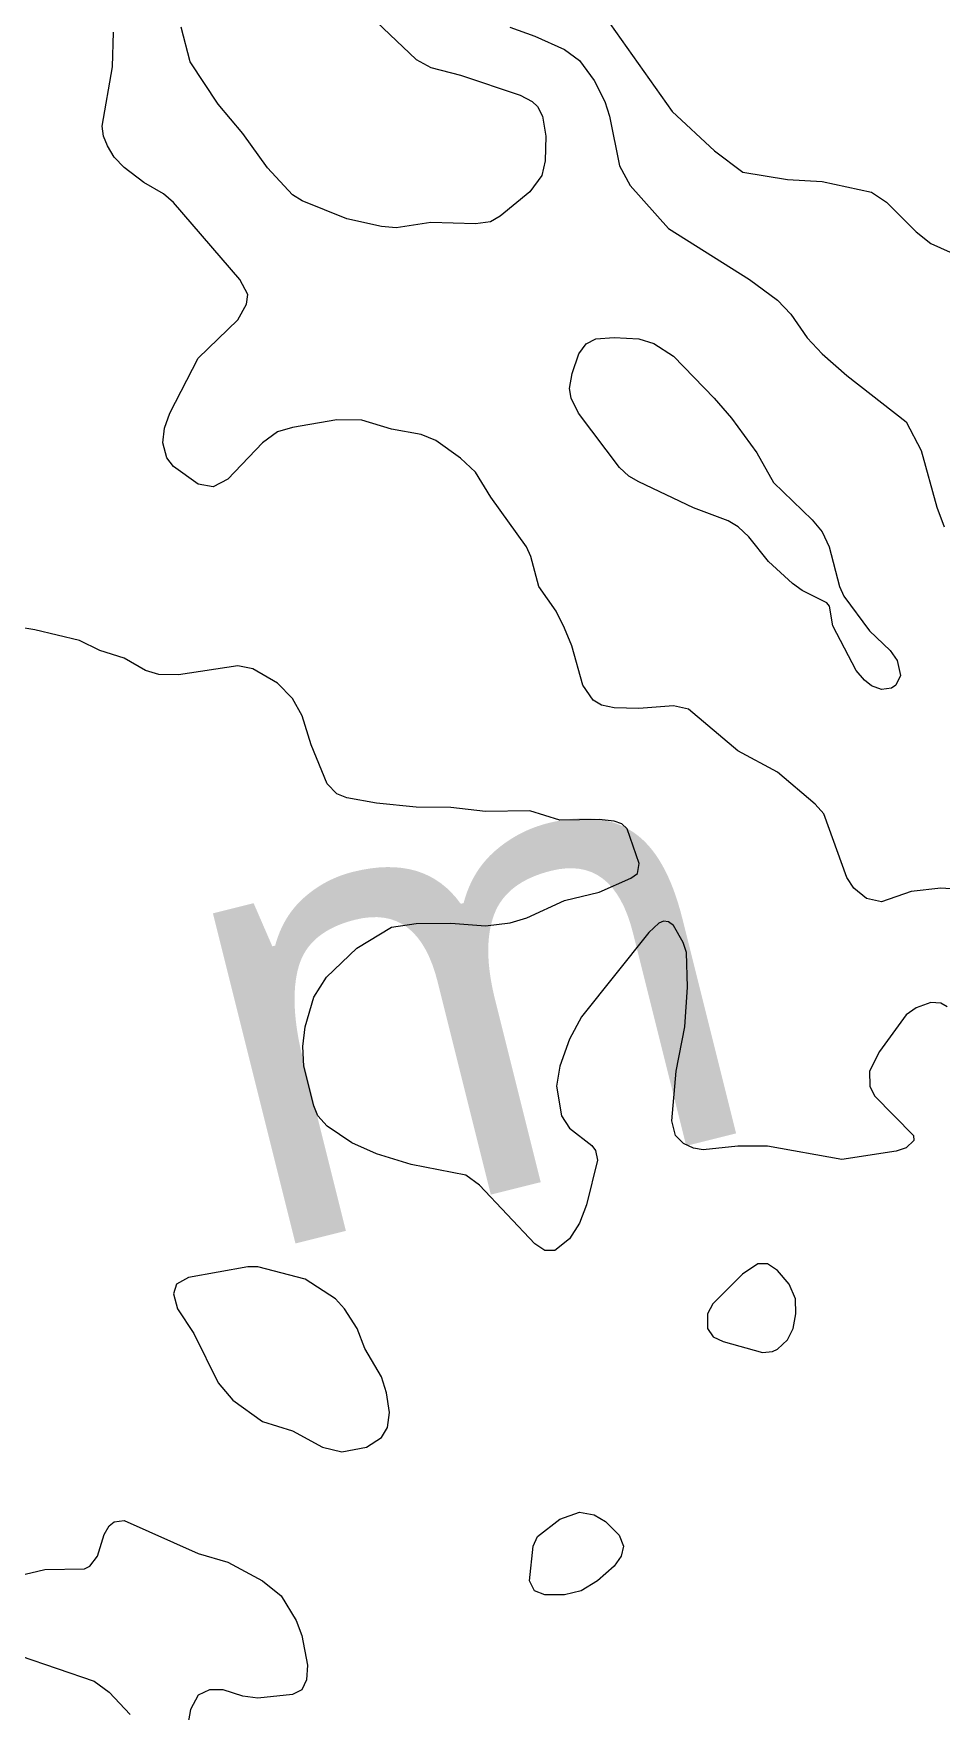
# Model space of a CAD drawing. Extents: x 474277 to 475042, y 254928 to 255625.
# Drawn here: x 474719.95 to 474734.01, y 255570.42 to 255596.42 of the extents above; entities that cross this region are included whole.
import ezdxf

# ---------------------------------------------------------------- set-up
doc = ezdxf.new("R2010")
doc.units = 0
doc.header["$MEASUREMENT"] = 0
doc.layers.add('BaseMapV2_DTM_export_MonNov09090547073261 — entities', color=1, linetype='CONTINUOUS')
doc.styles.get("Standard").update_dxf_attribs({"font": 'romans.shx'})

msp = doc.modelspace()

# ---------------------------------------------------------------- linework, layer by layer
at = {"layer": 'BaseMapV2_DTM_export_MonNov09090547073261 — entities', "color": 15, "linetype": 'Continuous', "true_color": 0xb7484b}
for points in [[(474724.956, 255596.892, 83.5), (474725.876, 255596.022, 83.5), (474726.106, 255595.896, 83.5), (474726.566, 255595.781, 83.5), (474727.486, 255595.468, 83.5), (474727.676, 255595.372, 83.5), (474727.757, 255595.295, 83.5), (474727.834, 255595.142, 83.5), (474727.887, 255594.835, 83.5), (474727.875, 255594.452, 83.5), (474727.821, 255594.222, 83.5), (474727.64, 255593.971, 83.5), (474727.18, 255593.594, 83.5), (474727.026, 255593.506, 83.5), (474726.796, 255593.474, 83.5), (474726.106, 255593.498, 83.5), (474725.569, 255593.415, 83.5), (474725.339, 255593.436, 83.5), (474724.803, 255593.551, 83.5), (474724.113, 255593.829, 83.5), (474723.959, 255593.923, 83.5), (474723.576, 255594.341, 83.5), (474723.192, 255594.874, 83.5), (474722.809, 255595.327, 83.5), (474722.376, 255595.985, 83.5), (474722.236, 255596.522, 83.5)], [(474727.329, 255596.522, 83.25), (474727.716, 255596.385, 83.25), (474728.176, 255596.174, 83.25), (474728.406, 255596.006, 83.25), (474728.636, 255595.698, 83.25), (474728.797, 255595.372, 83.25), (474728.871, 255595.142, 83.25), (474729.026, 255594.375, 83.25), (474729.192, 255594.068, 83.25), (474729.787, 255593.405, 83.25), (474731.041, 255592.611, 83.25), (474731.473, 255592.294, 83.25), (474731.68, 255592.075, 83.25), (474731.934, 255591.707, 83.25), (474732.166, 255591.461, 83.25), (474732.547, 255591.124, 83.25), (474733.467, 255590.409, 83.25), (474733.697, 255589.962, 83.25), (474733.943, 255589.084, 83.25), (474734.057, 255588.778, 83.25)], [(474728.79, 255596.705, 83), (474729.84, 255595.218, 83), (474730.496, 255594.605, 83), (474730.937, 255594.274, 83), (474731.627, 255594.164, 83), (474732.164, 255594.133, 83), (474732.93, 255593.965, 83), (474733.16, 255593.812, 83), (474733.62, 255593.35, 83), (474733.85, 255593.17, 83), (474734.747, 255592.765, 83)], [(474734.387, 255583.157, 83.25), (474734.004, 255583.18, 83.25), (474733.544, 255583.131, 83.25), (474733.084, 255582.967, 83.25), (474732.854, 255583.018, 83.25), (474732.655, 255583.18, 83.25), (474732.547, 255583.348, 83.25), (474732.19, 255584.33, 83.25), (474732.055, 255584.484, 83.25), (474731.473, 255584.978, 83.25), (474730.86, 255585.311, 83.25), (474730.093, 255585.954, 83.25), (474729.863, 255586.005, 83.25), (474729.327, 255585.967, 83.25), (474728.943, 255585.973, 83.25), (474728.748, 255586.017, 83.25), (474728.619, 255586.094, 83.25), (474728.459, 255586.324, 83.25), (474728.289, 255586.937, 83.25), (474728.176, 255587.208, 83.25), (474728.043, 255587.474, 83.25), (474727.776, 255587.857, 83.25), (474727.653, 255588.318, 83.25), (474727.584, 255588.471, 83.25), (474727.035, 255589.238, 83.25), (474726.796, 255589.628, 83.25), (474726.566, 255589.844, 83.25), (474726.183, 255590.117, 83.25), (474725.953, 255590.208, 83.25), (474725.493, 255590.291, 83.25), (474725.033, 255590.432, 83.25), (474724.649, 255590.436, 83.25), (474723.959, 255590.318, 83.25), (474723.729, 255590.25, 83.25), (474723.499, 255590.08, 83.25), (474722.962, 255589.518, 83.25), (474722.732, 255589.4, 83.25), (474722.502, 255589.442, 83.25), (474722.119, 255589.716, 83.25), (474722.013, 255589.851, 83.25), (474721.955, 255590.081, 83.25), (474721.98, 255590.311, 83.25), (474722.061, 255590.541, 83.25), (474722.502, 255591.393, 83.25), (474723.116, 255591.985, 83.25), (474723.251, 255592.228, 83.25), (474723.271, 255592.381, 83.25), (474723.146, 255592.611, 83.25), (474722.119, 255593.806, 83.25), (474721.966, 255593.939, 83.25), (474721.659, 255594.113, 83.25), (474721.352, 255594.346, 83.25), (474721.199, 255594.51, 83.25), (474721.097, 255594.682, 83.25), (474721.033, 255594.835, 83.25), (474721.011, 255594.988, 83.25), (474721.176, 255595.908, 83.25), (474721.188, 255596.445, 83.25)], [(474733.304, 255586.324, 83.5), (474733.237, 255586.278, 83.5), (474733.084, 255586.258, 83.5), (474732.93, 255586.315, 83.5), (474732.819, 255586.401, 83.5), (474732.694, 255586.554, 83.5), (474732.328, 255587.244, 83.5), (474732.277, 255587.551, 83.5), (474732.24, 255587.603, 83.5), (474731.857, 255587.791, 83.5), (474731.704, 255587.9, 83.5), (474731.332, 255588.241, 83.5), (474731.029, 255588.624, 83.5), (474730.866, 255588.778, 83.5), (474730.707, 255588.874, 83.5), (474730.17, 255589.075, 83.5), (474729.327, 255589.477, 83.5), (474729.173, 255589.566, 83.5), (474729.028, 255589.698, 83.5), (474728.391, 255590.541, 83.5), (474728.276, 255590.771, 83.5), (474728.25, 255590.925, 83.5), (474728.291, 255591.155, 83.5), (474728.397, 255591.461, 83.5), (474728.509, 255591.615, 83.5), (474728.661, 255591.691, 83.5), (474728.943, 255591.711, 83.5), (474729.327, 255591.695, 83.5), (474729.557, 255591.622, 83.5), (474729.863, 255591.426, 83.5), (474730.491, 255590.771, 83.5), (474730.763, 255590.464, 83.5), (474731.154, 255589.928, 83.5), (474731.41, 255589.468, 83.5), (474732.01, 255588.89, 83.5), (474732.163, 255588.701, 83.5), (474732.274, 255588.471, 83.5), (474732.436, 255587.857, 83.5), (474732.502, 255587.704, 83.5), (474732.901, 255587.167, 83.5), (474733.218, 255586.861, 83.5), (474733.326, 255586.707, 83.5), (474733.376, 255586.477, 83.5), (474733.304, 255586.324, 83.5)], [(474734.103, 255581.34, 83), (474734.004, 255581.399, 83), (474733.85, 255581.409, 83), (474733.62, 255581.327, 83), (474733.467, 255581.22, 83), (474733.052, 255580.65, 83), (474732.901, 255580.343, 83), (474732.902, 255580.113, 83), (474732.976, 255579.96, 83), (474733.578, 255579.346, 83), (474733.587, 255579.27, 83), (474733.467, 255579.155, 83), (474733.314, 255579.106, 83), (474732.47, 255578.974, 83), (474731.32, 255579.181, 83), (474730.86, 255579.181, 83), (474730.323, 255579.124, 83), (474730.17, 255579.15, 83), (474730.017, 255579.224, 83), (474729.893, 255579.346, 83), (474729.836, 255579.576, 83), (474729.906, 255580.343, 83), (474730.038, 255581.033, 83), (474730.082, 255581.647, 83), (474730.064, 255582.183, 83), (474730.014, 255582.337, 83), (474729.863, 255582.6, 83), (474729.787, 255582.66, 83), (474729.71, 255582.67, 83), (474729.633, 255582.637, 83), (474729.48, 255582.495, 83), (474728.44, 255581.187, 83), (474728.253, 255580.84, 83), (474728.101, 255580.42, 83), (474728.052, 255580.113, 83), (474728.13, 255579.653, 83), (474728.253, 255579.462, 83), (474728.597, 255579.193, 83), (474728.655, 255579.116, 83), (474728.685, 255578.963, 83), (474728.513, 255578.273, 83), (474728.406, 255577.991, 83), (474728.253, 255577.748, 83), (474728.023, 255577.566, 83), (474727.87, 255577.565, 83), (474727.716, 255577.668, 83), (474726.86, 255578.58, 83), (474726.647, 255578.733, 83), (474725.799, 255578.898, 83), (474725.263, 255579.063, 83), (474724.879, 255579.236, 83), (474724.496, 255579.494, 83), (474724.355, 255579.653, 83), (474724.29, 255579.806, 83), (474724.138, 255580.42, 83), (474724.12, 255580.727, 83), (474724.156, 255581.033, 83), (474724.293, 255581.493, 83), (474724.489, 255581.8, 83), (474724.956, 255582.249, 83), (474725.493, 255582.575, 83), (474725.876, 255582.631, 83), (474726.413, 255582.639, 83), (474726.95, 255582.597, 83), (474727.333, 255582.645, 83), (474727.591, 255582.72, 83), (474728.176, 255582.989, 83), (474728.713, 255583.12, 83), (474729.2, 255583.334, 83), (474729.304, 255583.41, 83), (474729.331, 255583.564, 83), (474729.146, 255584.1, 83), (474729.061, 255584.177, 83), (474728.943, 255584.22, 83), (474728.713, 255584.243, 83), (474728.1, 255584.233, 83), (474727.64, 255584.381, 83), (474726.95, 255584.367, 83), (474726.413, 255584.428, 83), (474725.876, 255584.437, 83), (474725.263, 255584.495, 83), (474724.803, 255584.579, 83), (474724.649, 255584.642, 83), (474724.496, 255584.795, 83), (474724.252, 255585.404, 83), (474724.113, 255585.853, 83), (474723.959, 255586.118, 83), (474723.729, 255586.357, 83), (474723.346, 255586.578, 83), (474723.116, 255586.626, 83), (474722.196, 255586.488, 83), (474721.889, 255586.492, 83), (474721.684, 255586.554, 83), (474721.352, 255586.743, 83), (474720.975, 255586.861, 83), (474720.662, 255587.02, 83), (474719.972, 255587.186, 83), (474719.205, 255587.307, 83)], [(474725.109, 255574.516, 82.75), (474725.338, 255574.669, 82.75), (474725.434, 255574.823, 82.75), (474725.465, 255575.053, 82.75), (474725.415, 255575.359, 82.75), (474725.339, 255575.608, 82.75), (474725.08, 255576.049, 82.75), (474724.965, 255576.356, 82.75), (474724.765, 255576.663, 82.75), (474724.626, 255576.816, 82.75), (474724.157, 255577.123, 82.75), (474723.422, 255577.315, 82.75), (474723.269, 255577.313, 82.75), (474722.349, 255577.146, 82.75), (474722.166, 255577.046, 82.75), (474722.12, 255576.893, 82.75), (474722.182, 255576.663, 82.75), (474722.431, 255576.279, 82.75), (474722.809, 255575.514, 82.75), (474723.039, 255575.248, 82.75), (474723.499, 255574.915, 82.75), (474723.959, 255574.771, 82.75), (474724.424, 255574.516, 82.75), (474724.726, 255574.444, 82.75), (474725.109, 255574.516, 82.75)], [(474731.473, 255576.038, 82.75), (474731.627, 255576.184, 82.75), (474731.716, 255576.356, 82.75), (474731.759, 255576.586, 82.75), (474731.751, 255576.816, 82.75), (474731.656, 255577.046, 82.75), (474731.473, 255577.254, 82.75), (474731.32, 255577.359, 82.75), (474731.167, 255577.359, 82.75), (474730.93, 255577.199, 82.75), (474730.474, 255576.739, 82.75), (474730.389, 255576.586, 82.75), (474730.387, 255576.356, 82.75), (474730.477, 255576.229, 82.75), (474730.63, 255576.158, 82.75), (474731.243, 255575.986, 82.75), (474731.397, 255576.001, 82.75), (474731.473, 255576.038, 82.75)], [(474719.712, 255572.522, 83), (474720.125, 255572.62, 83), (474720.739, 255572.634, 83), (474720.821, 255572.676, 83), (474720.939, 255572.829, 83), (474721.046, 255573.164, 83), (474721.122, 255573.3, 83), (474721.199, 255573.363, 83), (474721.352, 255573.38, 83), (474722.502, 255572.873, 83), (474722.962, 255572.734, 83), (474723.499, 255572.447, 83), (474723.785, 255572.216, 83), (474724.019, 255571.832, 83), (474724.104, 255571.602, 83), (474724.193, 255571.142, 83), (474724.178, 255570.912, 83), (474724.108, 255570.759, 83), (474723.959, 255570.686, 83), (474723.422, 255570.631, 83), (474723.192, 255570.658, 83), (474722.886, 255570.758, 83), (474722.676, 255570.759, 83), (474722.502, 255570.675, 83), (474722.383, 255570.452, 83), (474722.34, 255570.222, 83)], [(474728.431, 255572.292, 83), (474728.176, 255572.229, 83), (474727.87, 255572.23, 83), (474727.708, 255572.292, 83), (474727.634, 255572.446, 83), (474727.687, 255572.982, 83), (474727.758, 255573.136, 83), (474728.1, 255573.401, 83), (474728.406, 255573.511, 83), (474728.636, 255573.468, 83), (474728.81, 255573.366, 83), (474729.02, 255573.156, 83), (474729.089, 255572.982, 83), (474729.054, 255572.829, 83), (474728.943, 255572.676, 83), (474728.685, 255572.446, 83), (474728.431, 255572.292, 83)], [(474719.742, 255571.286, 83.25), (474720.892, 255570.89, 83.25), (474721.122, 255570.723, 83.25), (474721.449, 255570.375, 83.25)]]:
    msp.add_polyline3d(points, dxfattribs=at)

# ---------------------------------------------------------------- texts
at = {"layer": 'BaseMapV2_DTM_export_MonNov09090547073261 — entities', "color": 250, "true_color": 0x323232, "insert": (474710.817, 255574.278), "char_height": 0.2, "width": 17.61571, "attachment_point": 7, "rotation": 14.0284}
msp.add_mtext('\\fOpen Sans|i0|b0;\\H7.02279;87\\~m', dxfattribs=at)

doc.saveas('drawing.dxf')
